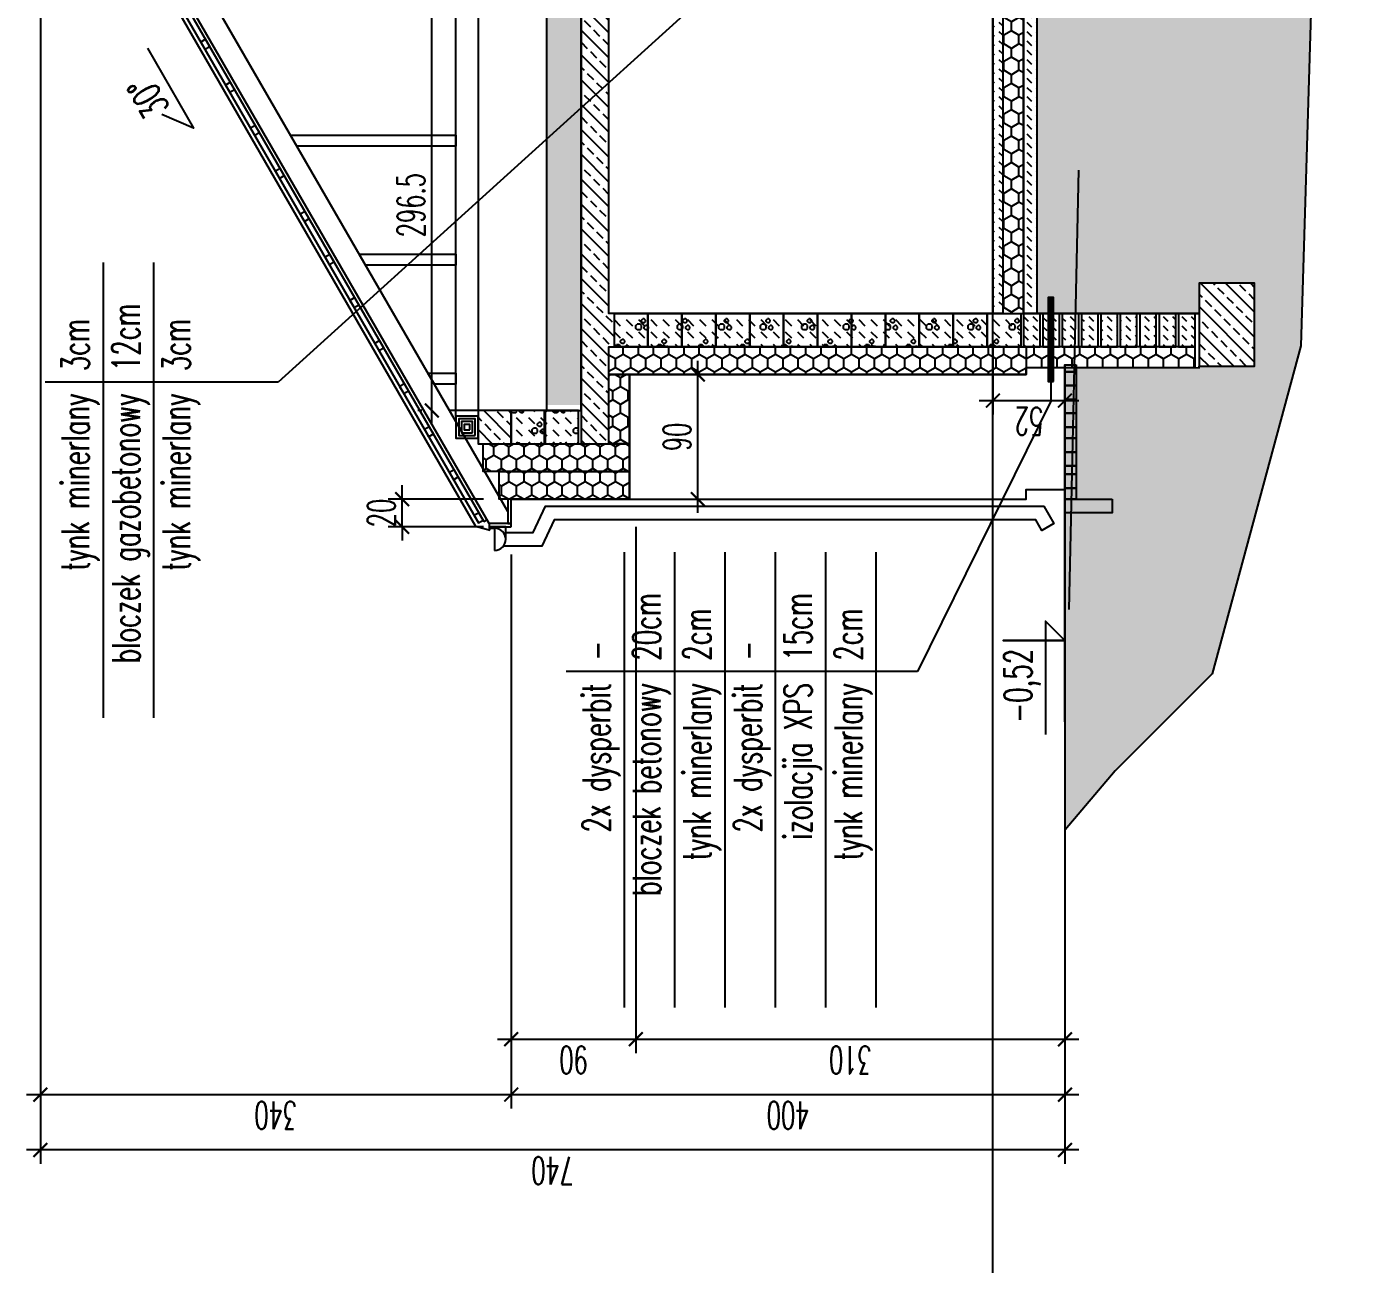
# Model space of a CAD drawing. Header units: millimetres. Extents: x -24587 to 37983, y -70862 to 338.
# Drawn here: x 12736 to 13693, y -61470 to -60576 of the extents above; entities that cross this region are included whole.
import ezdxf
from ezdxf.enums import TextEntityAlignment as Align

# ---------------------------------------------------------------- set-up
doc = ezdxf.new("R2010")
doc.units = ezdxf.units.MM
doc.header["$LTSCALE"] = 50
doc.linetypes.add('DASHED2', pattern=[9.525, 6.35, -3.175])
doc.layers.get('Defpoints').update_dxf_attribs({"color": 251})
doc.layers.add('__NIEDRUK__', color=54, linetype='Continuous', plot=False)
for name, color, linetype in [('A-WIEZBA', 163, 'Continuous'), ('K-CIENKIE', 8, 'Continuous'), ('K-HATCH', 8, 'Continuous'), ('K-HATCH243', 243, 'Continuous'), ('K-LINIA', 254, 'Continuous'), ('K-SCIANY', 2, 'Continuous'), ('K-SRUBY', 3, 'Continuous'), ('K-TEXT 2.4mm', 71, 'Continuous'), ('K-TEXT 2mm', 254, 'Continuous'), ('K-WYMIARY', 1, 'Continuous')]:
    doc.layers.add(name, color=color, linetype=linetype)
doc.styles.add('text 2mm', font='romans.shx', dxfattribs={"width": 0.65})
doc.styles.add('WYM1', font='romanszb.shx', dxfattribs={"width": 0.6})
doc.dimstyles.new('CM100', dxfattribs={"dimscale": 5, "dimtxt": 2, "dimasz": 1, "dimexe": 1, "dimexo": 2, "dimgap": 0.5, "dimtad": 1, "dimrnd": 0.5, "dimdsep": 46, "dimtxsty": 'WYM1', "dimblk": 'OBLIQUE', "dimcen": 0, "dimdle": 1, "dimclrd": 253, "dimclre": 251, "dimclrt": 30, "dimadec": 0, "dimazin": 0, "dimtfac": 1, "dimtix": 1, "dimtmove": 0, "dimatfit": 0, "dimfxl": 1, "dimtfillclr": 256, "dimtolj": 1, "dimarcsym": 0})
pattern_1 = [(135, (315.0566, -7e-12), (-6.7351921, -3e-15), [4.7625, -4.7625])]
pattern_2 = [(90, (315.0566, -7e-12), (-5.4992613, 9.525), [6.35, -12.7]), (210, (315.0566, -7e-12), (-5.49926133, -9.525), [6.35, -12.7]), (150, (315.0566, -7e-12), (-10.9985226, 2e-08), [-12.7, 6.35])]
pattern_3 = [(90, (-4e-14, 1), (-30, 30), [1, -29]), (90, (-3, 1), (-30, 30), [1, -29]), (90, (-2, 6), (-30, 30), [1, -29]), (90, (-5, 6), (-30, 30), [1, -29]), (90, (-15, 16), (-30, 30), [1, -29]), (90, (-18, 16), (-30, 30), [1, -29]), (90, (-17, 21), (-30, 30), [1, -29]), (90, (-20, 21), (-30, 30), [1, -29]), (90, (-5, 1), (-30, 30), [2, -28]), (90, (-9, 1), (-30, 30), [2, -28]), (90, (-20, 16), (-30, 30), [2, -28]), (90, (-24, 16), (-30, 30), [2, -28]), (180, (-1, -4e-14), (-30, -30), [1, -29]), (180, (-1, 3), (-30, -30), [1, -29]), (180, (-3, 5), (-30, -30), [1, -29]), (180, (-3, 8), (-30, -30), [1, -29]), (180, (-16, 15), (-30, -30), [1, -29]), (180, (-16, 18), (-30, -30), [1, -29]), (180, (-18, 20), (-30, -30), [1, -29]), (180, (-18, 23), (-30, -30), [1, -29]), (180, (-6, -3e-13), (-30, -30), [2, -28]), (180, (-6, 4), (-30, -30), [2, -28]), (180, (-21, 15), (-30, -30), [2, -28]), (180, (-21, 19), (-30, -30), [2, -28]), (135, (-2, -8e-14), (-45, 15), [1.414214, -41.012193]), (135, (-8e-14, 2), (-45, 15), [1.414214, -41.012193]), (135, (-4, 5), (-45, 15), [1.414214, -41.012193]), (135, (-2, 7), (-45, 15), [1.414214, -41.012193]), (135, (-17, 15), (-45, 15), [1.414214, -41.012193]), (135, (-15, 17), (-45, 15), [1.414214, -41.012193]), (135, (-19, 20), (-45, 15), [1.414214, -41.012193]), (135, (-17, 22), (-45, 15), [1.414214, -41.012193]), (135, (-8, -3e-13), (-45, 15), [1.414214, -41.012193]), (135, (-5, 3), (-45, 15), [1.414214, -41.012193]), (135, (-23, 15), (-45, 15), [1.414214, -41.012193]), (135, (-20, 18), (-45, 15), [1.414214, -41.012193]), (45, (-1, -4e-14), (-3e-12, 60), [1.414214, -19.79899]), (45, (-3, 2), (-3e-12, 60), [1.414214, -19.79899]), (45, (-3, 5), (-3e-12, 60), [1.414214, -19.79899]), (45, (-5, 7), (-3e-12, 60), [1.414214, -19.79899]), (45, (-16, 15), (-3e-12, 60), [1.414214, -19.79899]), (45, (-18, 17), (-3e-12, 60), [1.414214, -19.79899]), (45, (-18, 20), (-3e-12, 60), [1.414214, -19.79899]), (45, (-20, 22), (-3e-12, 60), [1.414214, -19.79899]), (45, (-6, -3e-13), (-3e-12, 60), [1.414214, -19.79899]), (45, (-9, 3), (-3e-12, 60), [1.414214, -19.79899]), (45, (-21, 15), (-3e-12, 60), [1.414214, -19.79899]), (45, (-24, 18), (-3e-12, 60), [1.414214, -19.79899]), (135, (-5, 10), (-8.83883476, -4e-13), [6.25, -6.25])]
pattern_4 = [(90, (315.0566, -2), (-5.4992613, 9.525), [6.35, -12.7]), (210, (315.0566, -2), (-5.49926133, -9.525), [6.35, -12.7]), (150, (315.0566, -2), (-10.9985226, 2e-08), [-12.7, 6.35])]

# ---------------------------------------------------------------- blocks, each defined once
blk = doc.blocks.new('_ArchTick')
at = {"color": 0, "linetype": 'ByBlock', "const_width": 0.15}
blk.add_lwpolyline([(-0.5, -0.5), (0.5, 0.5)], dxfattribs=at)
blk = doc.blocks.new('*D144')
at = {"layer": 'Defpoints', "color": 0, "transparency": 16777216}
for p in [(12745.79, -60392.35), (13486.01, -60959.35), (12745.79, -61387.52)]:
    blk.add_point(p, dxfattribs=at)
at = {"layer": 'K-WYMIARY', "color": 251, "lineweight": -2, "transparency": 16777216}
for p, q in [((12745.79, -60412.35), (12745.79, -61397.52)), ((13486.01, -60979.35), (13486.01, -61397.52))]:
    blk.add_line(p, q, dxfattribs=at)
at = {"layer": 'K-WYMIARY', "color": 253, "lineweight": -2, "transparency": 16777216}
blk.add_line((13496.01, -61387.52), (12735.79, -61387.52), dxfattribs=at)
at = {"layer": 'K-WYMIARY', "color": 253, "lineweight": -2, "transparency": 16777216, "xscale": 10, "yscale": 10, "zscale": 10, "rotation": 180.0000000000002}
blk.add_blockref('_ArchTick', (12745.79, -61387.52), dxfattribs=at)
at = {"layer": 'K-WYMIARY', "color": 253, "lineweight": -2, "transparency": 16777216, "xscale": 10, "yscale": 10, "zscale": 10}
blk.add_blockref('_ArchTick', (13486.01, -61387.52), dxfattribs=at)
at = {"layer": 'K-WYMIARY', "color": 30, "transparency": 16777216, "insert": (13115.9, -61402.52), "char_height": 20, "attachment_point": 5, "rotation": 180, "style": 'WYM1'}
blk.add_mtext('\\A1;740', dxfattribs=at)
blk = doc.blocks.new('*D143')
at = {"layer": 'Defpoints', "color": 0, "transparency": 16777216}
for p in [(12745.79, -60392.35), (13085.96, -60937.33), (13085.96, -61347.52)]:
    blk.add_point(p, dxfattribs=at)
at = {"layer": 'K-WYMIARY', "color": 251, "lineweight": -2, "transparency": 16777216}
for p, q in [((12745.79, -60412.35), (12745.79, -61357.52)), ((13085.96, -60957.33), (13085.96, -61357.52))]:
    blk.add_line(p, q, dxfattribs=at)
at = {"layer": 'K-WYMIARY', "color": 253, "lineweight": -2, "transparency": 16777216}
blk.add_line((12735.79, -61347.52), (13095.96, -61347.52), dxfattribs=at)
at = {"layer": 'K-WYMIARY', "color": 253, "lineweight": -2, "transparency": 16777216, "xscale": 10, "yscale": 10, "zscale": 10, "rotation": 180.0000000000002}
blk.add_blockref('_ArchTick', (12745.79, -61347.52), dxfattribs=at)
at = {"layer": 'K-WYMIARY', "color": 253, "lineweight": -2, "transparency": 16777216, "xscale": 10, "yscale": 10, "zscale": 10}
blk.add_blockref('_ArchTick', (13085.96, -61347.52), dxfattribs=at)
at = {"layer": 'K-WYMIARY', "color": 30, "transparency": 16777216, "insert": (12915.87, -61362.52), "char_height": 20, "attachment_point": 5, "rotation": 180, "style": 'WYM1'}
blk.add_mtext('\\A1;340', dxfattribs=at)
blk = doc.blocks.new('*D140')
at = {"layer": 'Defpoints', "color": 0, "transparency": 16777216}
for p in [(13085.96, -60937.33), (13486.01, -60959.35), (13486.01, -61347.52)]:
    blk.add_point(p, dxfattribs=at)
at = {"layer": 'K-WYMIARY', "color": 251, "lineweight": -2, "transparency": 16777216}
for p, q in [((13085.96, -60957.33), (13085.96, -61357.52)), ((13486.01, -60979.35), (13486.01, -61357.52))]:
    blk.add_line(p, q, dxfattribs=at)
at = {"layer": 'K-WYMIARY', "color": 253, "lineweight": -2, "transparency": 16777216}
blk.add_line((13075.96, -61347.52), (13496.01, -61347.52), dxfattribs=at)
at = {"layer": 'K-WYMIARY', "color": 253, "lineweight": -2, "transparency": 16777216, "xscale": 10, "yscale": 10, "zscale": 10, "rotation": 180.0000000000002}
blk.add_blockref('_ArchTick', (13085.96, -61347.52), dxfattribs=at)
at = {"layer": 'K-WYMIARY', "color": 253, "lineweight": -2, "transparency": 16777216, "xscale": 10, "yscale": 10, "zscale": 10}
blk.add_blockref('_ArchTick', (13486.01, -61347.52), dxfattribs=at)
at = {"layer": 'K-WYMIARY', "color": 30, "transparency": 16777216, "insert": (13285.98, -61362.52), "char_height": 20, "attachment_point": 5, "rotation": 180, "style": 'WYM1'}
blk.add_mtext('\\A1;400', dxfattribs=at)
blk = doc.blocks.new('*D141')
at = {"layer": 'Defpoints', "color": 0, "transparency": 16777216}
for p in [(13176.01, -60917.35), (13085.96, -60937.33), (13176.01, -61307.52)]:
    blk.add_point(p, dxfattribs=at)
at = {"layer": 'K-WYMIARY', "color": 251, "lineweight": -2, "transparency": 16777216}
for p, q in [((13176.01, -60937.35), (13176.01, -61317.52)), ((13085.96, -60957.33), (13085.96, -61317.52))]:
    blk.add_line(p, q, dxfattribs=at)
at = {"layer": 'K-WYMIARY', "color": 253, "lineweight": -2, "transparency": 16777216}
blk.add_line((13075.96, -61307.52), (13186.01, -61307.52), dxfattribs=at)
at = {"layer": 'K-WYMIARY', "color": 253, "lineweight": -2, "transparency": 16777216, "xscale": 10, "yscale": 10, "zscale": 10, "rotation": 180.0000000000002}
blk.add_blockref('_ArchTick', (13085.96, -61307.52), dxfattribs=at)
at = {"layer": 'K-WYMIARY', "color": 253, "lineweight": -2, "transparency": 16777216, "xscale": 10, "yscale": 10, "zscale": 10}
blk.add_blockref('_ArchTick', (13176.01, -61307.52), dxfattribs=at)
at = {"layer": 'K-WYMIARY', "color": 30, "transparency": 16777216, "insert": (13130.98, -61322.52), "char_height": 20, "attachment_point": 5, "rotation": 180, "style": 'WYM1'}
blk.add_mtext('\\A1;90', dxfattribs=at)
blk = doc.blocks.new('*D142')
at = {"layer": 'Defpoints', "color": 0, "transparency": 16777216}
for p in [(13176.01, -60917.35), (13486.01, -60959.35), (13486.01, -61307.52)]:
    blk.add_point(p, dxfattribs=at)
at = {"layer": 'K-WYMIARY', "color": 251, "lineweight": -2, "transparency": 16777216}
for p, q in [((13176.01, -60937.35), (13176.01, -61317.52)), ((13486.01, -60979.35), (13486.01, -61317.52))]:
    blk.add_line(p, q, dxfattribs=at)
at = {"layer": 'K-WYMIARY', "color": 253, "lineweight": -2, "transparency": 16777216}
blk.add_line((13166.01, -61307.52), (13496.01, -61307.52), dxfattribs=at)
at = {"layer": 'K-WYMIARY', "color": 253, "lineweight": -2, "transparency": 16777216, "xscale": 10, "yscale": 10, "zscale": 10, "rotation": 180.0000000000002}
blk.add_blockref('_ArchTick', (13176.01, -61307.52), dxfattribs=at)
at = {"layer": 'K-WYMIARY', "color": 253, "lineweight": -2, "transparency": 16777216, "xscale": 10, "yscale": 10, "zscale": 10}
blk.add_blockref('_ArchTick', (13486.01, -61307.52), dxfattribs=at)
at = {"layer": 'K-WYMIARY', "color": 30, "transparency": 16777216, "insert": (13331.01, -61322.52), "char_height": 20, "attachment_point": 5, "rotation": 180, "style": 'WYM1'}
blk.add_mtext('\\A1;310', dxfattribs=at)
blk = doc.blocks.new('A$C00a14aaa')
blk.add_lwpolyline([(23.98, 4), (23.98, -15.77), (5, -24.83), (5, -384.74), (17.67, -392.05), (22.67, -383.39), (15, -378.96), (15, -31.13), (33.98, -22.07), (33.98, 5.76)])
blk = doc.blocks.new('*D148')
at = {"layer": 'Defpoints', "color": 0, "transparency": 16777216}
for p in [(12979.25, -60556.68), (13028.59, -60556.68), (13041.39, -60853.35)]:
    blk.add_point(p, dxfattribs=at)
at = {"layer": 'K-WYMIARY', "color": 253, "lineweight": -2, "transparency": 16777216}
blk.add_line((13028.59, -60863.35), (13028.59, -60546.68), dxfattribs=at)
at = {"layer": 'K-WYMIARY', "color": 251, "lineweight": -2, "transparency": 16777216}
for p, q in [((12999.25, -60556.68), (13038.59, -60556.68)), ((13021.39, -60853.35), (13018.59, -60853.35))]:
    blk.add_line(p, q, dxfattribs=at)
at = {"layer": 'K-WYMIARY', "color": 253, "lineweight": -2, "transparency": 16777216, "xscale": 10, "yscale": 10, "zscale": 10}
for p, rotation in [((13028.59, -60556.68), 90.0000000000002), ((13028.59, -60853.35), 270.0000000000002)]:
    blk.add_blockref('_ArchTick', p, dxfattribs=dict(at, rotation=rotation))
at = {"layer": 'K-WYMIARY', "color": 30, "transparency": 16777216, "insert": (13013.59, -60705.02), "char_height": 20, "attachment_point": 5, "rotation": 90, "style": 'WYM1'}
blk.add_mtext('\\A1;296.5', dxfattribs=at)
blk = doc.blocks.new('*D157')
at = {"layer": 'Defpoints', "color": 0, "transparency": 16777216}
for p in [(13007.08, -60917.35), (13085.96, -60917.35), (13085.96, -60937.33)]:
    blk.add_point(p, dxfattribs=at)
at = {"layer": 'K-WYMIARY', "color": 253, "lineweight": -2, "transparency": 16777216}
for p, q in [((13007.08, -60917.35), (13007.08, -60907.35)), ((13007.08, -60937.33), (13007.08, -60917.35)), ((13007.08, -60937.33), (13007.08, -60947.33))]:
    blk.add_line(p, q, dxfattribs=at)
at = {"layer": 'K-WYMIARY', "color": 251, "lineweight": -2, "transparency": 16777216}
for p, q in [((13065.96, -60917.35), (12997.08, -60917.35)), ((13065.96, -60937.33), (12997.08, -60937.33))]:
    blk.add_line(p, q, dxfattribs=at)
at = {"layer": 'K-WYMIARY', "color": 253, "lineweight": -2, "transparency": 16777216, "xscale": 10, "yscale": 10, "zscale": 10}
for p, rotation in [((13007.08, -60917.35), 270.0000000000001), ((13007.08, -60937.33), 90.0000000000001)]:
    blk.add_blockref('_ArchTick', p, dxfattribs=dict(at, rotation=rotation))
at = {"layer": 'K-WYMIARY', "color": 30, "transparency": 16777216, "insert": (12992.08, -60927.34), "char_height": 20, "attachment_point": 5, "rotation": 90, "style": 'WYM1'}
blk.add_mtext('\\A1;20', dxfattribs=at)
blk = doc.blocks.new('*D160')
at = {"layer": 'Defpoints', "color": 0, "transparency": 16777216}
for p in [(13171.51, -60827.35), (13220.76, -60827.35), (13171.51, -60917.35)]:
    blk.add_point(p, dxfattribs=at)
at = {"layer": 'K-WYMIARY', "color": 253, "lineweight": -2, "transparency": 16777216}
blk.add_line((13220.76, -60927.35), (13220.76, -60817.35), dxfattribs=at)
at = {"layer": 'K-WYMIARY', "color": 251, "lineweight": -2, "transparency": 16777216}
for p, q in [((13191.51, -60827.35), (13230.76, -60827.35)), ((13191.51, -60917.35), (13230.76, -60917.35))]:
    blk.add_line(p, q, dxfattribs=at)
at = {"layer": 'K-WYMIARY', "color": 253, "lineweight": -2, "transparency": 16777216, "xscale": 10, "yscale": 10, "zscale": 10}
for p, rotation in [((13220.76, -60827.35), 90.0000000000001), ((13220.76, -60917.35), 270.0000000000001)]:
    blk.add_blockref('_ArchTick', p, dxfattribs=dict(at, rotation=rotation))
at = {"layer": 'K-WYMIARY', "color": 30, "transparency": 16777216, "insert": (13205.76, -60872.35), "char_height": 20, "attachment_point": 5, "rotation": 90, "style": 'WYM1'}
blk.add_mtext('\\A1;90', dxfattribs=at)
blk = doc.blocks.new('*D182')
at = {"layer": 'Defpoints', "color": 0, "transparency": 16777216}
for p in [(13434.01, -60783.35), (13486.01, -60822.35), (13486.01, -60846.09)]:
    blk.add_point(p, dxfattribs=at)
at = {"layer": 'K-WYMIARY', "color": 251, "lineweight": -2, "transparency": 16777216}
for p, q in [((13434.01, -60803.35), (13434.01, -60856.09)), ((13486.01, -60842.35), (13486.01, -60856.09))]:
    blk.add_line(p, q, dxfattribs=at)
at = {"layer": 'K-WYMIARY', "color": 253, "lineweight": -2, "transparency": 16777216}
blk.add_line((13424.01, -60846.09), (13496.01, -60846.09), dxfattribs=at)
at = {"layer": 'K-WYMIARY', "color": 253, "lineweight": -2, "transparency": 16777216, "xscale": 10, "yscale": 10, "zscale": 10, "rotation": 180.0000000000001}
blk.add_blockref('_ArchTick', (13434.01, -60846.09), dxfattribs=at)
at = {"layer": 'K-WYMIARY', "color": 253, "lineweight": -2, "transparency": 16777216, "xscale": 10, "yscale": 10, "zscale": 10}
blk.add_blockref('_ArchTick', (13486.01, -60846.09), dxfattribs=at)
at = {"layer": 'K-WYMIARY', "color": 30, "transparency": 16777216, "insert": (13460.01, -60861.09), "char_height": 20, "attachment_point": 5, "rotation": 180, "style": 'WYM1'}
blk.add_mtext('\\A1;52', dxfattribs=at)
blk = doc.blocks.new('A$Ccb614bb5')
blk.add_lwpolyline([(-9, 0), (0, 0), (0, 12), (-1, 12), (-1, 8), (-17, 8)])
blk.add_arc((-9, 8), 8, 180, 0)

msp = doc.modelspace()

# ---------------------------------------------------------------- hatches: boundary and pattern name
at = {"layer": 'K-HATCH'}
h = msp.add_hatch(dxfattribs=at)
h.set_pattern_fill('ANSI33', color=256, scale=2, angle=360, style=0)
h.set_pattern_definition([(135, (315.057, -7e-12), (-8.980256, -8.980256), []), (135, (315.057, 8.98), (-8.980256, -8.980256), [6.35, -3.175])])
h.paths.add_polyline_path([(13136.509, -60877.349), (13156.509, -60877.349), (13156.509, -60807.349), (13160.509, -60807.349), (13160.509, -60783.349), (13156.509, -60783.349), (13156.509, -60331.349), (13160.509, -60331.349), (13160.509, -60307.349), (13156.509, -60307.349), (13156.509, -59931.349), (13201.009, -59931.349), (13201.009, -59907.349), (13136.509, -59907.349)])
h = msp.add_hatch(dxfattribs=at)
h.set_pattern_fill('HONEY', color=256, scale=2)
h.set_pattern_definition(pattern_2)
h.paths.add_polyline_path([(13111.509, -59935.349), (13111.509, -60849.349), (13134.509, -60849.349), (13136.509, -60849.349), (13136.509, -59935.349)])
h = msp.add_hatch(dxfattribs=at)
h.set_pattern_fill('DASH', color=256, scale=1.5, angle=45)
h.set_pattern_definition(pattern_1)
h.paths.add_polyline_path([(13466.009, -60331.349), (13456.009, -60331.349), (13456.009, -60779.349), (13466.009, -60779.349)])
h = msp.add_hatch(dxfattribs=at)
h.set_pattern_fill('DASH', color=256, scale=1.5, angle=45)
h.set_pattern_definition(pattern_1)
h.paths.add_polyline_path([(13434.009, -60482.349), (13434.009, -60779.349), (13441.009, -60779.349), (13441.009, -60482.349)])
h = msp.add_hatch(dxfattribs=at)
h.set_pattern_fill('HONEY', color=256, scale=2)
h.set_pattern_definition(pattern_2)
h.paths.add_polyline_path([(13456.009, -60482.349), (13441.009, -60482.349), (13441.009, -60783.349), (13456.009, -60783.349)])
h = msp.add_hatch(dxfattribs=at)
h.set_pattern_fill('ANSI33', color=256, scale=2, angle=360, style=0)
h.set_pattern_definition([(135, (-1000.857, -7e-12), (-8.980256, -8.980256), []), (135, (-1000.857, 8.98), (-8.980256, -8.980256), [6.35, -3.175])])
h.paths.add_polyline_path([(13623.009, -60821.349), (13623.009, -60761.349), (13583.009, -60761.349), (13583.009, -60821.349)])
h = msp.add_hatch(dxfattribs=at)
h.set_pattern_fill('GAZOBET', color=256, angle=90, style=0, pattern_type=2)
h.set_pattern_definition(pattern_3)
h.paths.add_polyline_path([(13184.509, -60783.349), (13184.509, -60807.349), (13160.509, -60807.349), (13160.509, -60783.349)])
h.paths.add_polyline_path([(13209.009, -60783.349), (13209.009, -60807.349), (13185.009, -60807.349), (13185.009, -60783.349)])
h.paths.add_polyline_path([(13233.509, -60783.349), (13233.509, -60807.349), (13209.509, -60807.349), (13209.509, -60783.349)])
h.paths.add_polyline_path([(13258.009, -60783.349), (13258.009, -60807.349), (13234.009, -60807.349), (13234.009, -60783.349)])
h.paths.add_polyline_path([(13282.509, -60783.349), (13282.509, -60807.349), (13258.509, -60807.349), (13258.509, -60783.349)])
h.paths.add_polyline_path([(13307.009, -60783.349), (13307.009, -60807.349), (13283.009, -60807.349), (13283.009, -60783.349)])
h.paths.add_polyline_path([(13331.509, -60783.349), (13331.509, -60807.349), (13307.509, -60807.349), (13307.509, -60783.349)])
h.paths.add_polyline_path([(13356.009, -60783.349), (13356.009, -60807.349), (13332.009, -60807.349), (13332.009, -60783.349)])
h.paths.add_polyline_path([(13380.509, -60783.349), (13380.509, -60807.349), (13356.509, -60807.349), (13356.509, -60783.349)])
h.paths.add_polyline_path([(13405.009, -60783.349), (13405.009, -60807.349), (13381.009, -60807.349), (13381.009, -60783.349)])
h.paths.add_polyline_path([(13454.009, -60783.349), (13454.009, -60807.349), (13430.009, -60807.349), (13430.009, -60783.349)])
h.paths.add_polyline_path([(13429.509, -60783.349), (13429.509, -60807.349), (13405.509, -60807.349), (13405.509, -60783.349)])
h = msp.add_hatch(dxfattribs=at)
h.set_pattern_fill('DASH', color=256, scale=1.5, angle=45)
h.set_pattern_definition([(135, (-1000.857, -4), (-6.7351921, -1e-14), [4.7625, -4.7625])])
h.paths.add_polyline_path([(13496.009, -60783.349), (13484.009, -60783.349), (13484.009, -60807.349), (13496.009, -60807.349)])
h.paths.add_polyline_path([(13482.009, -60783.349), (13470.009, -60783.349), (13470.009, -60807.349), (13482.009, -60807.349)])
h.paths.add_polyline_path([(13468.009, -60783.349), (13456.009, -60783.349), (13456.009, -60807.349), (13468.009, -60807.349)])
h.paths.add_polyline_path([(13580.009, -60783.349), (13568.009, -60783.349), (13568.009, -60807.349), (13580.009, -60807.349)])
h.paths.add_polyline_path([(13566.009, -60783.349), (13554.009, -60783.349), (13554.009, -60807.349), (13566.009, -60807.349)])
h.paths.add_polyline_path([(13552.009, -60783.349), (13540.009, -60783.349), (13540.009, -60807.349), (13552.009, -60807.349)])
h.paths.add_polyline_path([(13538.009, -60783.349), (13526.009, -60783.349), (13526.009, -60807.349), (13538.009, -60807.349)])
h.paths.add_polyline_path([(13524.009, -60783.349), (13512.009, -60783.349), (13512.009, -60807.349), (13524.009, -60807.349)])
h.paths.add_polyline_path([(13510.009, -60783.349), (13498.009, -60783.349), (13498.009, -60807.349), (13510.009, -60807.349)])
h = msp.add_hatch(dxfattribs=at)
h.set_pattern_fill('HONEY', color=256, scale=2)
h.set_pattern_definition([(90, (315.0566, -72), (-5.4992613, 9.525), [6.35, -12.7]), (210, (315.0566, -72), (-5.49926133, -9.525), [6.35, -12.7]), (150, (315.0566, -72), (-10.9985226, 2e-08), [-12.7, 6.35])])
h.paths.add_polyline_path([(13160.509, -60807.349), (13160.509, -60809.349), (13156.509, -60809.349), (13156.509, -60827.349), (13458.009, -60827.348), (13458.009, -60807.348)])
h = msp.add_hatch(dxfattribs=at)
h.set_pattern_fill('HONEY', color=256, scale=2)
h.set_pattern_definition([(90, (315.0566, -71.9994), (-5.4992613, 9.525), [6.35, -12.7]), (210, (315.0566, -71.9994), (-5.49926133, -9.525), [6.35, -12.7]), (150, (315.0566, -71.9994), (-10.9985226, 2e-08), [-12.7, 6.35])])
h.paths.add_polyline_path([(13580.009, -60822.348), (13580.009, -60807.348), (13458.009, -60807.348), (13458.009, -60822.348)])
h = msp.add_hatch(dxfattribs=at)
h.set_pattern_fill('HONEY', color=256, scale=2)
h.set_pattern_definition([(90, (313.0566, 0), (-5.4992613, 9.525), [6.35, -12.7]), (210, (313.0566, 0), (-5.49926133, -9.525), [6.35, -12.7]), (150, (313.0566, 0), (-10.9985226, 2e-08), [-12.7, 6.35])])
h.paths.add_polyline_path([(13171.509, -60827.349), (13156.509, -60827.349), (13156.509, -60877.349), (13171.509, -60877.349)])
h = msp.add_hatch(dxfattribs=at)
h.set_pattern_fill('ANSI33', color=256, scale=2, angle=360, style=0)
h.set_pattern_definition([(135, (315.057, -4), (-8.980256, -8.980256), []), (135, (315.057, 4.98), (-8.980256, -8.980256), [6.35, -3.175])])
h.paths.add_polyline_path([(13086.009, -60853.349), (13062.009, -60853.349), (13062.009, -60877.349), (13086.009, -60877.349)])
h = msp.add_hatch(dxfattribs=at)
h.set_pattern_fill('GAZOBET', color=256, angle=90, style=0, pattern_type=2)
h.set_pattern_definition(pattern_3)
h.paths.add_polyline_path([(13110.009, -60853.349), (13086.009, -60853.349), (13086.009, -60877.349), (13110.009, -60877.349)])
h.paths.add_polyline_path([(13110.509, -60877.349), (13134.509, -60877.349), (13134.509, -60853.349), (13110.509, -60853.349)])
h = msp.add_hatch(dxfattribs=at)
h.set_pattern_fill('HONEY', color=256, scale=2)
h.set_pattern_definition(pattern_4)
h.paths.add_polyline_path([(13065.639, -60877.349), (13065.639, -60897.349), (13171.509, -60897.349), (13171.509, -60877.349)])
h = msp.add_hatch(dxfattribs=at)
h.set_pattern_fill('HONEY', color=256, scale=2)
h.set_pattern_definition(pattern_4)
h.paths.add_polyline_path([(13171.509, -60917.349), (13171.509, -60897.349), (13077.186, -60897.349), (13077.186, -60917.349)])
at = {"layer": 'K-HATCH243'}
h = msp.add_hatch(dxfattribs=at)
h.set_pattern_fill('AR-CONC', color=256, scale=0.12, angle=180)
h.set_pattern_definition([(320, (-1161.174, 2e-11), (-1.9126903, -21.8621603), [2.286, -25.146]), (265, (-1161.174, 2e-11), (22.9268214, 4.2292106), [1.8288, -20.11687]), (10.451445, (-1161.334, -1.822), (21.01413, -17.63295), [1.942801, -21.370829]), (316.1842, (-1155.078, 2e-11), (-5.045079, -32.529485), [3.429, -37.719]), (6.63556, (-1155.5, -2.71), (29.691135, -28.488496), [2.914203, -32.056273]), (261.18415, (-1155.078, 2e-11), (29.691135, -28.488496), [2.743196, -30.175168]), (291, (-1156.602, -3.048), (-12.271824, -18.193727), [2.286, -25.146]), (236, (-1156.602, -3.048), (22.102556, -7.4162434), [1.8288, -20.1168]), (341.451445, (-1157.625, -4.564), (9.830732, -25.60997), [1.942801, -21.3707925]), (307.5, (-1161.174, 2e-11), (10.1466047, -0.3706324), [0, -19.87296, 0, -20.4216, 0, -20.193]), (277.5, (-1161.174, 2e-11), (12.021669, -8.0183595), [0, -11.64336, 0, -19.41576, 0, -7.6962]), (237.5, (-1161.174, 6.797), (-0.6874493, -16.2708714), [0, -7.62, 0, -23.7744, 0, -31.5468]), (227.5, (-1161.174, 9.845), (3.051179, -17.7755018), [0, -9.906, 0, -15.78864, 0, -22.4028])])
h.paths.add_polyline_path([(13623.009, -60349.349), (13583.009, -60349.349), (13583.009, -60331.349), (13466.009, -60331.349), (13466.009, -60783.349), (13583.009, -60783.349), (13583.009, -60761.349), (13623.009, -60761.349), (13623.009, -60821.349), (13583.009, -60821.349), (13583.009, -60822.424), (13486.009, -60822.273), (13486.009, -61000.433), (13486.071, -61156.348), (13522.166, -61113.688), (13592.408, -61043.446), (13656.457, -60806.529), (13681.85, -59957.558), (13693.014, -59791.614), (13660.32, -59718.215), (13584.567, -59679.122), (13517.521, -59685.621), (13516.169, -59727.461), (13486.009, -59787.349), (13520.009, -59787.349), (13520.009, -59797.349), (13494.009, -59797.349), (13494.009, -59892.349), (13583.009, -59892.349), (13583.009, -59893.349), (13623.009, -59893.349), (13623.009, -59953.349), (13583.009, -59953.349), (13583.009, -59931.349), (13466.009, -59931.349), (13466.009, -60307.349), (13583.009, -60307.349), (13583.009, -60289.349), (13623.009, -60289.349)])

# ---------------------------------------------------------------- linework, layer by layer
at = {"layer": '__NIEDRUK__'}
msp.add_line((13434.009, -63820.386), (13434.009, -58360.659), dxfattribs=at)
msp.add_lwpolyline([(13681.85, -59957.558), (13656.457, -60806.529), (13592.408, -61043.446), (13522.166, -61113.688), (13486.071, -61156.348), (13486.009, -61000.433), (13486.009, -60822.273), (13583.009, -60822.424), (13583.009, -60821.349), (13623.009, -60821.349), (13623.009, -60761.349), (13583.009, -60761.349), (13583.009, -60783.349), (13466.009, -60783.349), (13466.009, -60331.349)], dxfattribs=at)
at = {"layer": 'A-WIEZBA'}
for p, q in [((12754.591, -60393.599), (13066.292, -60933.481)), ((13069.958, -60934.829), (12756.756, -60392.349)), ((13083.482, -60926.255), (12775.232, -60392.349)), ((13066.292, -60933.481), (13068.458, -60932.231))]:
    msp.add_line(p, q, dxfattribs=at)
for points in [[(13062.009, -60556.682), (13062.009, -60857.349), (13046.009, -60857.349), (13046.009, -60556.682)], [(13062.009, -60873.349), (13062.009, -60857.349), (13046.009, -60857.349), (13046.009, -60873.349)], [(13060.009, -60871.349), (13060.009, -60859.349), (13048.009, -60859.349), (13048.009, -60871.349)], [(13058.009, -60869.349), (13058.009, -60861.349), (13050.009, -60861.349), (13050.009, -60869.349)], [(13056.009, -60867.349), (13056.009, -60863.349), (13052.009, -60863.349), (13052.009, -60867.349)]]:
    msp.add_lwpolyline(points, close=True, dxfattribs=at)
at = {"layer": 'A-WIEZBA', "elevation": 0}
for points in [[(12865.171, -60585.128), (12861.707, -60587.128), (12864.707, -60592.324), (12868.171, -60590.324)], [(12883.126, -60616.228), (12879.662, -60618.228), (12882.662, -60623.424), (12886.126, -60621.424)], [(12901.082, -60647.327), (12897.617, -60649.327), (12900.617, -60654.524), (12904.082, -60652.524)], [(13046.009, -60654.349), (13046.009, -60662.349), (12931.116, -60662.349), (12926.497, -60654.349)], [(12919.037, -60678.427), (12915.573, -60680.427), (12918.573, -60685.623), (12922.037, -60683.623)], [(12936.992, -60709.527), (12933.528, -60711.527), (12936.528, -60716.723), (12939.992, -60714.723)], [(12954.948, -60740.626), (12951.484, -60742.626), (12954.484, -60747.823), (12957.948, -60745.823)], [(13046.009, -60740.349), (13046.009, -60748.349), (12980.768, -60748.349), (12976.15, -60740.349)], [(12972.903, -60771.726), (12969.439, -60773.726), (12972.439, -60778.922), (12975.903, -60776.922)], [(12990.859, -60802.826), (12987.395, -60804.826), (12990.395, -60810.022), (12993.859, -60808.022)], [(13046.009, -60826.349), (13046.009, -60834.349), (13030.421, -60834.349), (13025.802, -60826.349)], [(13008.814, -60833.926), (13005.35, -60835.926), (13008.35, -60841.122), (13011.814, -60839.122)], [(13026.77, -60865.025), (13023.305, -60867.025), (13026.305, -60872.221), (13029.77, -60870.221)], [(13044.725, -60896.125), (13041.261, -60898.125), (13044.261, -60903.321), (13047.725, -60901.321)], [(13085.958, -60917.349), (13083.458, -60917.349), (13083.458, -60934.829), (13085.958, -60934.829)], [(13062.68, -60927.225), (13059.216, -60929.225), (13062.216, -60934.421), (13065.68, -60932.421)], [(13085.958, -60937.329), (13085.958, -60934.829), (13069.958, -60934.829), (13069.958, -60937.329)]]:
    msp.add_lwpolyline(points, close=True, dxfattribs=at)
msp.add_lwpolyline([(13085.958, -60934.829), (13069.958, -60934.829)], dxfattribs=at)
at = {"layer": 'K-CIENKIE'}
msp.add_lwpolyline([(13466.009, -60783.349), (13583.009, -60783.349)], dxfattribs=at)
at = {"layer": 'K-HATCH'}
for points in [[(13156.509, -59931.349), (13201.009, -59931.349), (13201.009, -59907.349), (13136.509, -59907.349), (13136.509, -60877.349), (13156.509, -60877.349), (13156.509, -60807.349), (13160.509, -60807.349), (13160.509, -60783.349), (13156.509, -60783.349), (13156.509, -60331.349), (13160.509, -60331.349), (13160.509, -60307.349), (13156.509, -60307.349)], [(13466.009, -60331.349), (13456.009, -60331.349), (13456.009, -60783.349), (13466.009, -60783.349)], [(13441.009, -60482.349), (13441.009, -60783.349), (13456.009, -60783.349), (13456.009, -60482.349)], [(13623.009, -60821.349), (13623.009, -60761.349), (13583.009, -60761.349), (13583.009, -60821.349)], [(13184.509, -60783.349), (13184.509, -60807.349), (13160.509, -60807.349), (13160.509, -60783.349)], [(13209.009, -60783.349), (13209.009, -60807.349), (13185.009, -60807.349), (13185.009, -60783.349)], [(13233.509, -60783.349), (13233.509, -60807.349), (13209.509, -60807.349), (13209.509, -60783.349)], [(13258.009, -60783.349), (13258.009, -60807.349), (13234.009, -60807.349), (13234.009, -60783.349)], [(13282.509, -60783.349), (13282.509, -60807.349), (13258.509, -60807.349), (13258.509, -60783.349)], [(13307.009, -60783.349), (13307.009, -60807.349), (13283.009, -60807.349), (13283.009, -60783.349)], [(13331.509, -60783.349), (13331.509, -60807.349), (13307.509, -60807.349), (13307.509, -60783.349)], [(13356.009, -60783.349), (13356.009, -60807.349), (13332.009, -60807.349), (13332.009, -60783.349)], [(13380.509, -60783.349), (13380.509, -60807.349), (13356.509, -60807.349), (13356.509, -60783.349)], [(13405.009, -60783.349), (13405.009, -60807.349), (13381.009, -60807.349), (13381.009, -60783.349)], [(13429.509, -60783.349), (13429.509, -60807.349), (13405.509, -60807.349), (13405.509, -60783.349)], [(13454.009, -60783.349), (13454.009, -60807.349), (13430.009, -60807.349), (13430.009, -60783.349)], [(13468.009, -60783.349), (13456.009, -60783.349), (13456.009, -60807.349), (13468.009, -60807.349)], [(13482.009, -60783.349), (13470.009, -60783.349), (13470.009, -60807.349), (13482.009, -60807.349)], [(13496.009, -60783.349), (13484.009, -60783.349), (13484.009, -60807.349), (13496.009, -60807.349)], [(13510.009, -60783.349), (13498.009, -60783.349), (13498.009, -60807.349), (13510.009, -60807.349)], [(13524.009, -60783.349), (13512.009, -60783.349), (13512.009, -60807.349), (13524.009, -60807.349)], [(13538.009, -60783.349), (13526.009, -60783.349), (13526.009, -60807.349), (13538.009, -60807.349)], [(13552.009, -60783.349), (13540.009, -60783.349), (13540.009, -60807.349), (13552.009, -60807.349)], [(13566.009, -60783.349), (13554.009, -60783.349), (13554.009, -60807.349), (13566.009, -60807.349)], [(13580.009, -60783.349), (13568.009, -60783.349), (13568.009, -60807.349), (13580.009, -60807.349)], [(13458.009, -60807.348), (13458.009, -60827.348), (13156.509, -60827.349), (13156.509, -60807.349)], [(13458.009, -60807.348), (13458.009, -60822.348), (13580.009, -60822.348), (13580.009, -60807.348)], [(13494.009, -60820.349), (13494.009, -60825.349), (13486.009, -60825.349), (13486.009, -60820.349)], [(13171.509, -60877.349), (13156.509, -60877.349), (13156.509, -60827.349), (13171.509, -60827.349)], [(13494.009, -60825.349), (13494.009, -60835.349), (13486.009, -60835.349), (13486.009, -60825.349)], [(13494.009, -60835.349), (13494.009, -60845.349), (13486.009, -60845.349), (13486.009, -60835.349)], [(13494.009, -60845.349), (13494.009, -60855.349), (13486.009, -60855.349), (13486.009, -60845.349)], [(13086.009, -60877.349), (13086.009, -60853.349), (13062.009, -60853.349), (13062.009, -60877.349)], [(13110.009, -60877.349), (13110.009, -60853.349), (13086.009, -60853.349), (13086.009, -60877.349)], [(13134.509, -60877.349), (13134.509, -60853.349), (13110.509, -60853.349), (13110.509, -60877.349)], [(13494.009, -60855.349), (13494.009, -60865.349), (13486.009, -60865.349), (13486.009, -60855.349)], [(13494.009, -60865.349), (13494.009, -60873.349), (13486.009, -60873.349), (13486.009, -60865.349)], [(13171.509, -60877.349), (13171.509, -60897.349), (13065.639, -60897.349), (13065.639, -60877.349)], [(13494.009, -60873.349), (13494.009, -60883.349), (13486.009, -60883.349), (13486.009, -60873.349)], [(13494.009, -60883.349), (13494.009, -60893.349), (13486.009, -60893.349), (13486.009, -60883.349)], [(13171.509, -60897.349), (13171.509, -60917.349), (13077.186, -60917.349), (13077.186, -60897.349)], [(13494.009, -60893.349), (13494.009, -60899.349), (13486.009, -60899.349), (13486.009, -60893.349)], [(13494.009, -60899.349), (13494.009, -60909.349), (13486.009, -60909.349), (13486.009, -60899.349)], [(13494.009, -60909.349), (13494.009, -60917.349), (13486.009, -60917.349), (13486.009, -60909.349)], [(13520.009, -60917.349), (13520.009, -60927.349), (13486.009, -60927.349), (13486.009, -60917.349)]]:
    msp.add_lwpolyline(points, close=True, dxfattribs=at)
for points in [[(13136.509, -60853.349), (13136.509, -59931.349), (13111.509, -59931.349), (13111.509, -60853.349), (13136.509, -60853.349), (13136.509, -60853.349)], [(13434.009, -60783.349), (13434.009, -60482.349), (13441.009, -60482.349), (13441.009, -60783.349), (13434.009, -60783.349)]]:
    msp.add_lwpolyline(points, dxfattribs=at)
at = {"layer": 'K-LINIA'}
msp.add_lwpolyline([(13136.238, -60917.349), (13458.009, -60917.349), (13458.009, -60910.349), (13486.009, -60910.349)], dxfattribs=at)
at = {"layer": 'K-SCIANY', "linetype": 'DASHED2'}
msp.add_lwpolyline([(13516.169, -59727.461), (13486.009, -61132.748)], dxfattribs=at)
at = {"layer": 'K-SCIANY', "elevation": 0}
for points in [[(13060.115, -59847.917), (12745.787, -60392.349), (13060.115, -60936.781)], [(13060.115, -60936.781), (13070.827, -60939.761)]]:
    msp.add_lwpolyline(points, dxfattribs=at)
at = {"layer": 'K-SCIANY'}
for points in [[(13041.39, -59931.349), (13111.509, -59931.349), (13111.509, -60853.349), (13041.39, -60853.349), (12870.11, -60556.682), (12881.491, -60556.682), (12881.491, -60540.682), (12860.872, -60540.682), (12775.232, -60392.349), (12860.872, -60244.016), (12881.491, -60244.016), (12881.491, -60228.016), (12870.11, -60228.016), (13041.39, -59931.349)], [(13486.009, -60820.349), (13486.009, -61048.662)], [(13085.958, -60937.329), (13085.958, -60917.349), (13171.509, -60917.349), (13171.509, -60827.349), (13458.009, -60827.349), (13458.009, -60822.348), (13486.009, -60822.348)], [(13486.009, -61047.998), (13486.009, -61132.748)]]:
    msp.add_lwpolyline(points, dxfattribs=at)
msp.add_lwpolyline([(13156.509, -60783.349), (13156.509, -60482.349), (13434.009, -60482.349), (13434.009, -60783.349)], close=True, dxfattribs=at)
at = {"layer": 'K-SRUBY', "elevation": 0}
msp.add_lwpolyline([(13062.216, -59850.277), (12749.251, -60392.349), (13062.216, -60934.421)], dxfattribs=at)
at = {"layer": 'K-TEXT 2.4mm'}
msp.add_lwpolyline([(13486.009, -61071.63), (13486.009, -61000.433), (13486.009, -61019.554), (13471.955, -61005.499), (13471.955, -61019.554), (13486.009, -61019.554), (13441.358, -61019.554), (13471.955, -61019.554), (13471.955, -61087.314)], dxfattribs=at)
at = {"layer": 'K-TEXT 2mm'}
for points in [[(13248.488, -60460.012), (13248.488, -60533.144), (12917.638, -60832.764)], [(12791.358, -61075.377), (12791.358, -60746.403)], [(12827.753, -61075.377), (12827.753, -60746.403)], [(13475.786, -60771.705), (13475.786, -60846.658), (13379.41, -61041.962)], [(12917.638, -60832.764), (12749.309, -60832.764)], [(13167.692, -61284.575), (13167.692, -60955.601)], [(13204.087, -61284.575), (13204.087, -60955.601)], [(13240.481, -61284.575), (13240.481, -60955.601)], [(13276.876, -61284.575), (13276.876, -60955.601)], [(13313.271, -61284.575), (13313.271, -60955.601)], [(13349.665, -61284.575), (13349.665, -60955.601)], [(13379.41, -61041.962), (13125.643, -61041.962)]]:
    msp.add_lwpolyline(points, dxfattribs=at)
at = {"layer": 'K-TEXT 2mm', "elevation": 0}
msp.add_lwpolyline([(12823.103, -60591.532), (12856.438, -60649.27), (12833.606, -60639.509)], dxfattribs=at)
at = {"layer": 'K-TEXT 2mm'}
for points in [[(13477.786, -60832.472), (13477.786, -60771.705), (13473.786, -60771.705), (13473.786, -60832.472)], [(13476.786, -60831.472), (13476.786, -60772.705), (13474.786, -60772.705), (13474.786, -60831.472)]]:
    msp.add_lwpolyline(points, close=True, dxfattribs=at)

# ---------------------------------------------------------------- block references
at = {"layer": 'K-SRUBY', "xscale": -1, "rotation": 89.99999999999977}
msp.add_blockref('A$C00a14aaa', (13085.958, -60917.349), dxfattribs=at)
at = {"layer": 'K-SRUBY', "rotation": 89.99999999999991}
msp.add_blockref('A$Ccb614bb5', (13081.958, -60937.329), dxfattribs=at)

# ---------------------------------------------------------------- texts
at = {"layer": 'K-TEXT 2mm', "style": 'text 2mm', "width": 0.65}
msp.add_text('30%%D', height=20, rotation=120, dxfattribs=at).set_placement((12839.535, -60634.76))
for s, p in [('12cm', (12807.562, -60824.871)), ('3cm', (12771.168, -60824.871)), ('3cm', (12843.957, -60824.871)), ('20cm', (13183.896, -61034.069)), ('15cm', (13293.08, -61034.069)), ('2cm', (13220.291, -61034.069)), ('2cm', (13329.475, -61034.069)), ('-', (13147.502, -61034.069)), ('-', (13256.685, -61034.069))]:
    msp.add_text(s, height=20, rotation=90, dxfattribs=at).set_placement(p, align=Align.MIDDLE_LEFT)
for s, p in [('tynk minerlany', (12771.168, -60840.952)), ('bloczek gazobetonowy', (12807.562, -60840.952)), ('tynk minerlany', (12843.957, -60840.952)), ('2x dysperbit', (13147.502, -61050.15)), ('bloczek betonowy', (13183.896, -61050.15)), ('tynk minerlany', (13220.291, -61050.15)), ('2x dysperbit', (13256.685, -61050.15)), ('izolacjia XPS', (13293.08, -61050.15)), ('tynk minerlany', (13329.475, -61050.15))]:
    msp.add_text(s, height=20, rotation=90, dxfattribs=at).set_placement(p, align=Align.MIDDLE_RIGHT)
msp.add_text('-0,52', height=20, rotation=90, dxfattribs=at).set_placement((13452.153, -61052.216), align=Align.MIDDLE_CENTER)

# ---------------------------------------------------------------- dimensions: what is measured, and where the dimension line sits
at = {"layer": 'K-WYMIARY'}
for base, p1, p2, angle, override, picture, middle in [((12745.787, -61387.519), (13486.009, -60959.349), (12745.787, -60392.349), 180, {"dimscale": 10, "dimblk": 'ArchTick'}, '*D144', (13115.898, -61402.519)), ((13085.958, -61347.519), (12745.787, -60392.349), (13085.958, -60937.329), 180, {"dimscale": 10, "dimblk": 'ArchTick'}, '*D143', (12915.872, -61362.519)), ((13028.594, -60556.682), (13041.39, -60853.349), (12979.246, -60556.682), 90, {"dimscale": 10, "dimblk": 'ArchTick'}, '*D148', (13013.594, -60705.016)), ((13486.009, -60846.088), (13434.009, -60783.349), (13486.009, -60822.348), 180, {"dimscale": 10, "dimblk": 'ArchTick'}, '*D182', (13460.009, -60861.088)), ((13220.764, -60827.349), (13171.509, -60917.349), (13171.509, -60827.349), 90, {"dimscale": 10, "dimblk": 'ArchTick'}, '*D160', (13205.764, -60872.349)), ((13007.079, -60917.349), (13085.958, -60937.329), (13085.958, -60917.349), 90, {"dimscale": 10, "dimblk": 'ArchTick'}, '*D157', (12992.079, -60927.339)), ((13176.009, -61307.519), (13085.958, -60937.329), (13176.009, -60917.349), 180, {"dimscale": 10, "dimblk": 'ArchTick', "dimtmove": 1}, '*D141', (13130.983, -61322.519)), ((13486.009, -61307.519), (13176.009, -60917.349), (13486.009, -60959.349), 180, {"dimscale": 10, "dimblk": 'ArchTick', "dimtmove": 1}, '*D142', (13331.009, -61322.519)), ((13486.009, -61347.519), (13085.958, -60937.329), (13486.009, -60959.349), 180, {"dimscale": 10, "dimblk": 'ArchTick', "dimtmove": 1}, '*D140', (13285.983, -61362.519))]:
    dim = msp.add_linear_dim(base=base, p1=p1, p2=p2, angle=angle, dimstyle='CM100', override=override, dxfattribs=at)
    dim.commit()
    dim.dimension.update_dxf_attribs({"geometry": picture, "text_midpoint": middle})

doc.saveas('drawing.dxf')
